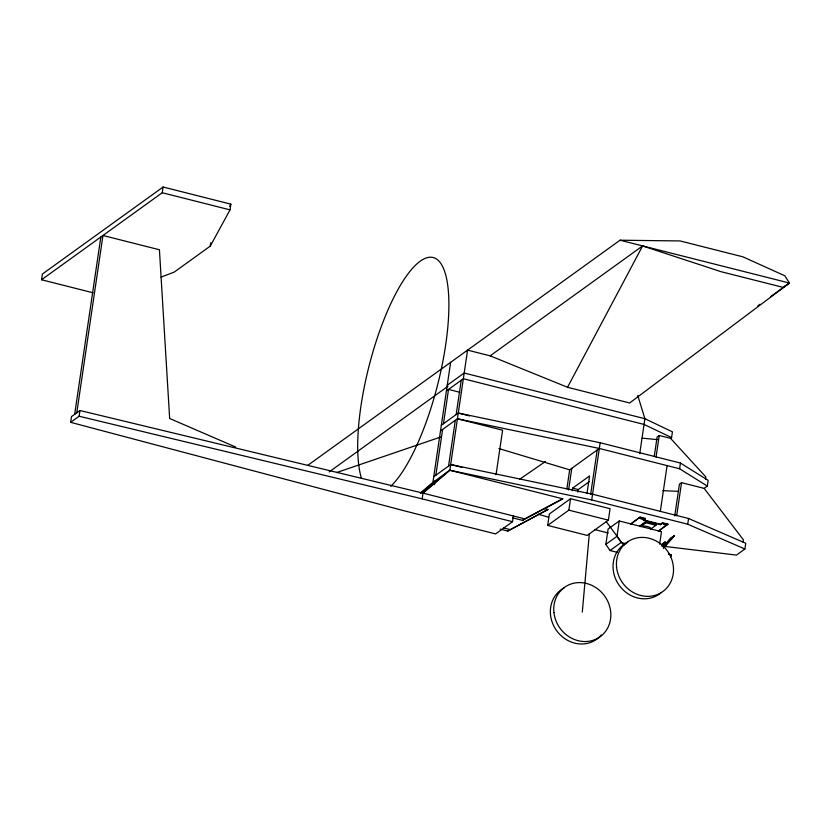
<?xml version="1.0" encoding="UTF-8"?>
<svg xmlns="http://www.w3.org/2000/svg" width="831" height="831" viewBox="0 0 831 831"><rect width="100%" height="100%" fill="white"/><g stroke="black" fill="none" stroke-linecap="round" stroke-linejoin="round"><path stroke-width="1.25" d="M582.292 612.073L589.324 533.886M92.999 292.772L41.55 279.756L42.391 274.033L163.094 187.017L230.862 204.146L230.021 209.869L210.253 246.121L174.261 272.069L161.027 277.128M513.371 515.989L512.53 521.712L495.588 533.918L405.237 511.075L70.635 422.335L71.476 416.622L79.953 410.514L423.021 493.136L524.673 518.845L562.774 498.808L449.831 470.253L432.889 482.468L420.444 493.095M74.655 414.326L100.842 237.012M76.774 412.799L102.961 235.485L159.427 249.757L169.659 418.492L235.744 447.068M70.635 422.335L79.111 416.238L79.953 410.514M41.55 279.756L162.253 192.73L163.094 187.017M210.253 246.121L210.762 242.683M512.53 521.712L422.179 498.86L423.021 493.136L449.831 470.253L467.573 350.131L490.155 355.845L567.531 387.277L629.649 402.983L789.45 283.049L784.848 275.788L742.8 256.8L680.101 240.948L620.03 240.211L307.626 465.443M432.889 482.468L450.631 362.347M434.457 484.67L435.008 480.941L420.642 493.199M435.849 475.218L442.611 429.461M443.453 423.737L448.522 389.417L459.813 392.274M448.563 466.056L455.315 420.299M456.157 414.576L461.226 380.255M496.045 474.688L502.61 430.198L457.434 418.772L440.492 430.988M547.681 525.421L549.364 513.984L570.544 498.714L610.068 508.707L608.385 520.154L587.205 535.413L547.681 525.421L568.851 510.151L570.544 498.714M566.856 488.908L569.671 469.837L599.317 448.46L679.602 468.767L707.326 486.083L704.148 488.379L681.555 482.666L679.436 484.193L674.751 515.968M568.601 489.916L571.79 468.31M572.268 490.685L572.652 488.14L589.584 475.924L586.956 493.718M577.919 492.108L578.293 489.563L589.252 481.658M590.633 494.476L597.198 449.987M433.74 476.745L450.682 464.529L592.565 494.227L688.567 518.502L745.739 543.266L744.898 548.99L687.725 524.216L591.714 499.94L600.169 442.746L458.276 413.049L441.334 425.264M617.433 552.386L610.016 550.517L605.861 544.326L608.115 529.004L619.261 520.975L661.497 531.663L659.658 544.097M626.096 543.734L621.152 542.487L616.997 536.296L619.261 520.975M639.735 453.664L644.898 418.71L637.741 395.421M630.542 524.392L640.078 517.1L645.417 518.451L643.35 520.351L660.468 524.673L662.536 522.782L667.875 524.132L658.329 531.414M654.298 456.074L657.113 437.013L659.232 435.486L670.534 438.342L705.841 476.932L705.498 479.227M645.947 522.751L646.082 521.847L656.085 524.382L655.95 525.275L650.548 529.17A5.391 1.693 8.4 0 0 647.422 526.553A5.391 1.693 8.4 0 0 640.545 526.646L645.947 522.751L655.95 525.275M656.043 457.092L659.232 435.486M660.333 511.356L667.085 465.599M670.534 438.342L671.583 437.573L672.435 431.86L644.898 418.71L464.186 373.015L447.255 385.22M660.468 524.673L662.536 522.782M679.602 468.767L680.444 463.044L600.169 442.746M671.095 554.734L670.669 556.656L671.095 554.734L668.591 554.1M676.673 515.708L681.555 482.666M687.725 524.216L688.567 518.502M707.326 486.083L708.168 480.37L680.444 463.044M743.07 542.124L743.413 539.838L704.148 488.379M567.531 387.277L642.623 245.924L720.841 271.633L782.958 287.339L789.45 283.049L620.03 240.211M229.626 206.42L230.862 204.146M661.85 545.894L665.112 541.999L662.193 546.216M663.169 546.871L670.513 538.104L674.533 535.787L663.315 548.46M663.512 547.193L668.415 541.355M663.751 547.193L674.18 535.465M422.813 493.032L447.712 471.779M329.169 471.915L447.982 386.249M490.155 355.845L642.623 245.924M446.403 390.944L463.345 378.728L644.056 424.433L671.583 437.573M757.903 305.787L760.012 304.281M770.524 296.698L789.45 283.049M500.2 529.15L507.731 531.061L547.951 509.496L544.191 508.551M512.509 517.827L522.554 520.372L524.673 518.845M547.951 509.496L507.731 531.061M562.774 498.808L522.554 520.372M630.604 523.935L640.078 517.1M605.861 544.326L616.997 536.296M645.417 518.451L643.412 519.894L660.541 524.226M639.995 525.826L645.116 522.138M639.932 526.283L646.082 521.847M610.016 550.517L621.152 542.487M659.45 530.209L667.875 524.132M661.486 544.617L665.112 541.999M661.788 544.98L665.465 542.321M671.583 537.906L674.533 535.787M744.898 548.99L736.432 555.098L663.211 546.216M519.874 479.113L545.479 461.475M663.481 523.831L666.233 524.403L663.522 524.184M336.648 472.548L440.565 437.064M662.826 490.674L678.262 491.329M642.207 438.134L657.29 439.63M457.434 418.772L599.317 448.46M449.831 470.253L591.714 499.94M79.111 416.238L422.179 498.86M162.253 192.73L230.021 209.869M458.276 413.049L469.577 415.905M572.652 488.14L578.293 489.563M450.682 464.529L461.974 467.386M640.015 517.557L645.355 518.908M662.473 523.229L667.802 524.579M646.144 521.401L654.901 523.613M568.851 510.151L608.385 520.154M594.487 529.513L608.199 532.983M668.425 554.225L670.929 554.859M503.576 527.945L509.85 529.534M498.87 448.543L569.671 469.837M538.467 514.223L548.408 517.204M640.369 518.409L642.893 518.502L640.067 518.16M606.266 521.671L623.925 545.5M661.414 592.399A30.446 27.506 54.2 0 1 618.628 584.494A30.446 27.506 54.2 0 1 627.748 542.29M601.249 634.998A30.446 27.506 54.2 0 1 557.518 631.83A30.446 27.506 54.2 0 1 563.979 588.016M361.402 478.085A121.804 35.546 -75.8 0 1 395.244 294.641A121.804 35.546 -75.8 0 1 448.833 309.755A121.804 35.546 -75.8 0 1 390.736 486.353M640.067 518.378L642.82 518.949L640.067 518.378M663.418 524.288L666.171 524.86L663.418 524.288M553.924 612.572A30.446 27.506 54.2 0 0 599.265 637.346A30.446 27.506 54.2 0 0 593.677 586.291A30.446 27.506 54.2 0 0 553.924 612.572M616.602 567.386A30.446 27.506 54.2 0 0 661.954 592.15A30.446 27.506 54.2 0 0 656.355 541.106A30.446 27.506 54.2 0 0 616.602 567.386"/></g></svg>
